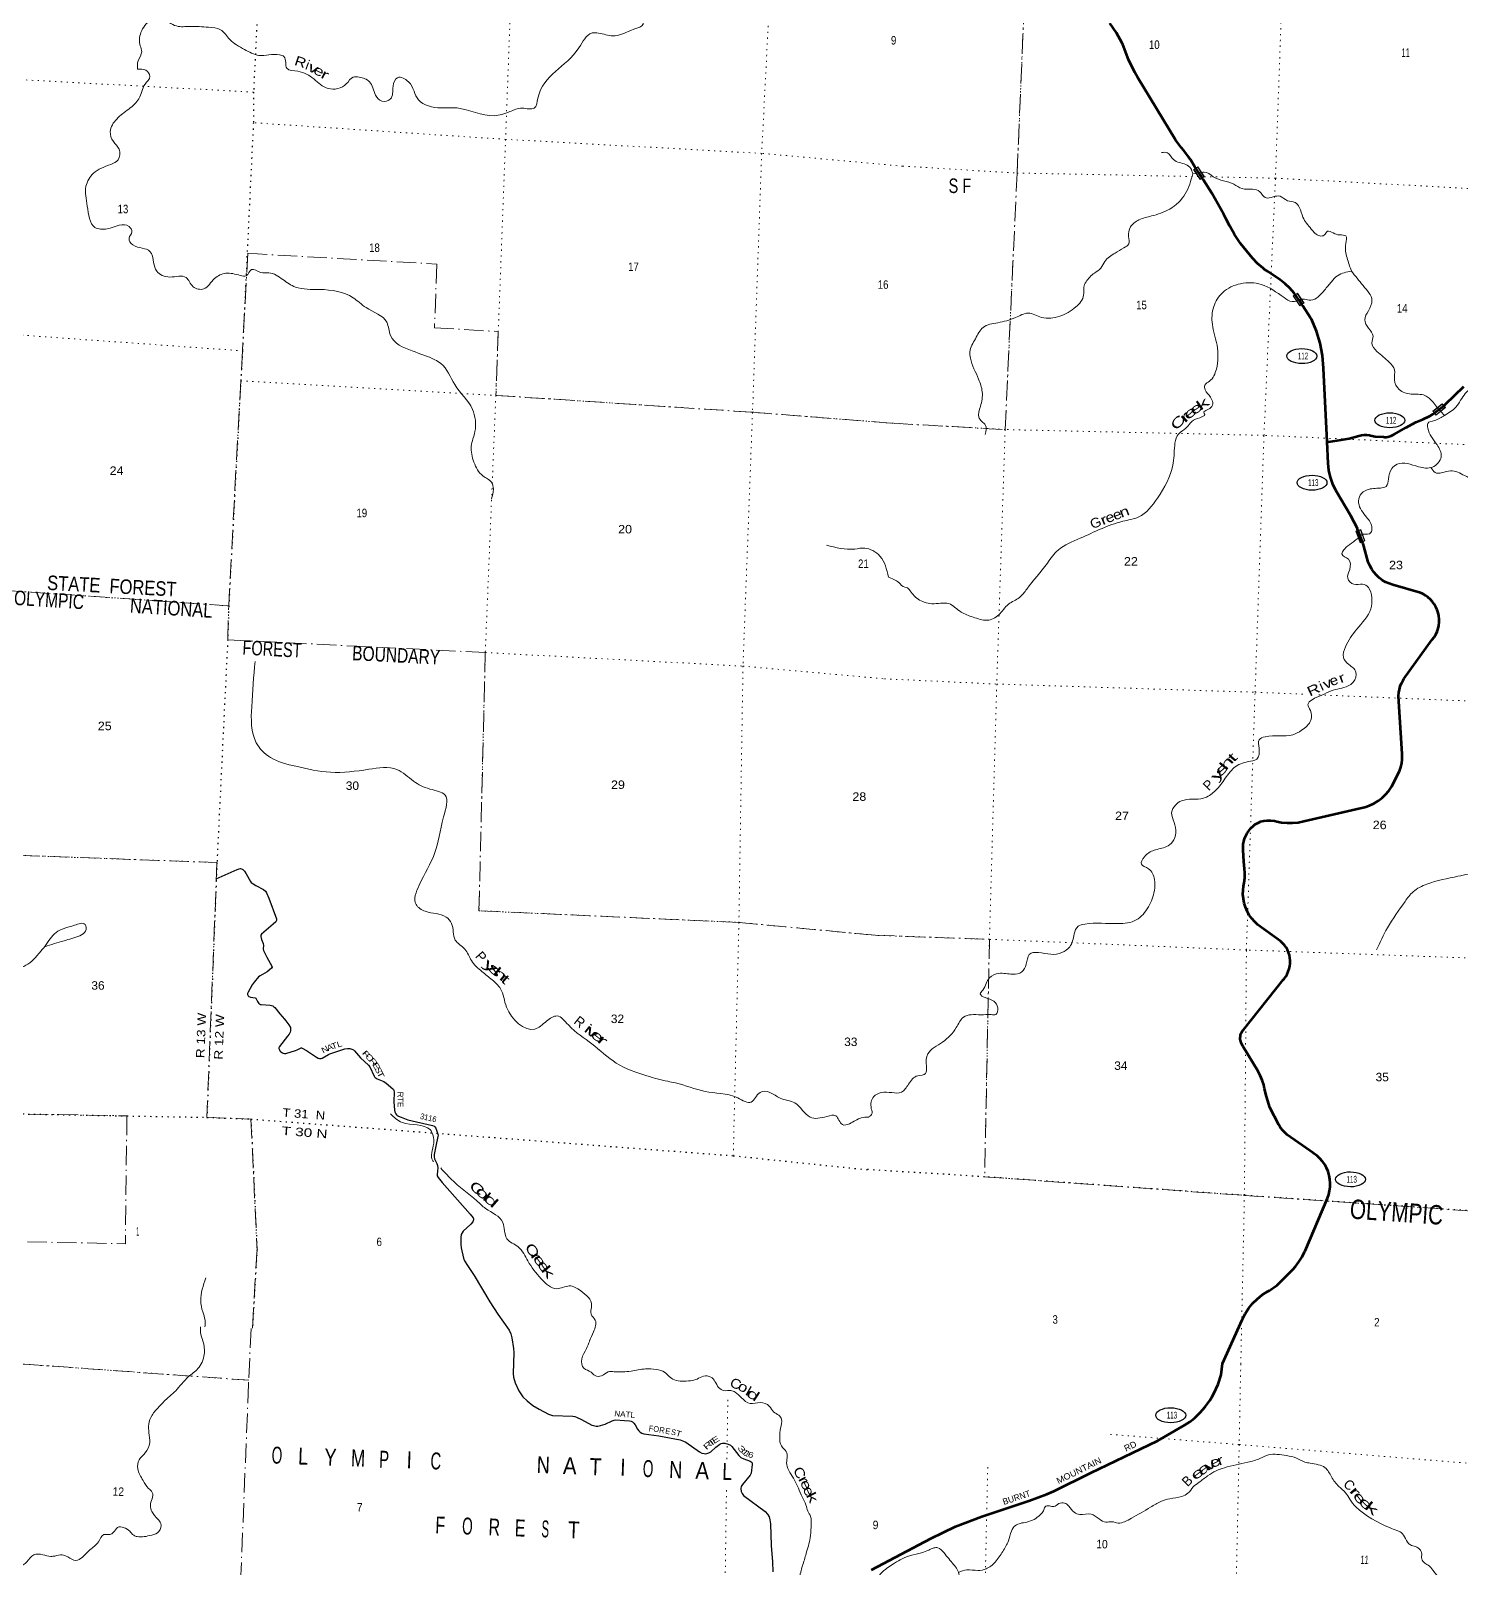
# Model space of a CAD drawing. Header units: feet. Extents: x -955330 to -733631, y 195788 to 387588.
# Drawn here: x -816808 to -787286, y 239339 to 271077 of the extents above; entities that cross this region are included whole.
import ezdxf
from ezdxf.enums import TextEntityAlignment as Align

# ---------------------------------------------------------------- set-up
doc = ezdxf.new("R2010")
doc.units = ezdxf.units.FT
doc.header["$LTSCALE"] = 80
doc.linetypes.add('DOT_DASHED', pattern=[7.7, 5, -1.2, 0.3, -1.2])
doc.linetypes.add('DOTTED', pattern=[1.5, 0.3, -1.2])
for name, color, linetype, lineweight in [('17', 7, 'Continuous', 25), ('23', 7, 'Continuous', 70), ('29', 7, 'Continuous', 25), ('30', 7, 'Continuous', 35), ('39', 7, 'Continuous', 13), ('41', 7, 'Continuous', 13), ('44', 7, 'DOT_DASHED', 13), ('59', 7, 'Continuous', 13), ('6', 7, 'DOTTED', 25), ('7', 7, 'DOTTED', 13)]:
    doc.layers.add(name, color=color, linetype=linetype, lineweight=lineweight)

msp = doc.modelspace()

# ---------------------------------------------------------------- linework, layer by layer
at = {"layer": '17'}
for centre in [(-790559.21, 264355.79), (-788739.6, 263029.75), (-790347.2, 261741.46), (-789553.36, 247352.07), (-793265.42, 242479.24)]:
    msp.add_ellipse(centre, major_axis=(-309.24, 1), ratio=0.500121, dxfattribs=at)
at = {"layer": '23'}
for points in [[(-792684.24, 268138.39), (-792765.93, 268266.3), (-792860.05, 268413.68), (-792876.06, 268438.75), (-792894.47, 268463.68), (-793001.13, 268608.05), (-793007.82, 268616), (-793031.02, 268643.58), (-793049.81, 268666), (-793093.01, 268717.54), (-793165.83, 268822.97), (-793953.5, 270118.16), (-794006.73, 270212.13), (-794135.69, 270483.08), (-794253.15, 270788.92), (-794269.02, 270822.15), (-794386.15, 271033.61), (-794524.75, 271231.68)], [(-790620.69, 265516.64), (-790714.53, 265654.94), (-790715.15, 265655.76), (-790802.35, 265757.33), (-790899.7, 265849.22), (-791006.11, 265930.44), (-791261.53, 266102.12), (-791328.46, 266146.52), (-791358.99, 266169.08), (-791474.65, 266266.88), (-791579.46, 266376.22), (-791822.16, 266683.07), (-791950.68, 266867.05), (-792046.57, 267037.78), (-792120.47, 267181.98), (-792169.42, 267284.21), (-792417.3, 267720.36), (-792597.63, 268002.75), (-792614.74, 268029.55), (-792684.24, 268138.39)], [(-790037.46, 262582.12), (-790037.49, 262582.79), (-790108.82, 264103.5), (-790131.27, 264365.19), (-790180.95, 264623.09), (-790257.32, 264874.39), (-790359.54, 265116.33), (-790375.71, 265149.02), (-790536.89, 265392.46), (-790555.46, 265420.51), (-790620.69, 265516.64)], [(-787724.91, 263254.49), (-787623.8, 263330.93), (-787595.66, 263358.16), (-787212.76, 263728.73)], [(-790037.46, 262582.12), (-790008.46, 262585.88), (-789825.34, 262609.62), (-789577.16, 262655.17), (-789382.29, 262710.34), (-789328.25, 262722.02), (-789273.28, 262727.99), (-789217.98, 262728.18), (-789162.98, 262722.58), (-789139.91, 262718.48), (-789045.4, 262697.98), (-788871.36, 262685.32), (-788846.47, 262683.51), (-788821.36, 262684.04), (-788814.51, 262684.18), (-788782.9, 262688.17), (-788751.88, 262695.45), (-788721.79, 262705.93), (-788710.33, 262711.33), (-788685.2, 262723.81), (-788660.33, 262738.03), (-788404.91, 262884.18), (-788203.38, 262988.28), (-788065.91, 263044.8), (-787908.04, 263124.42), (-787850.48, 263159.55), (-787724.91, 263254.49)], [(-791689.16, 254501.33), (-791655.36, 254552.07), (-791616.44, 254599), (-791572.84, 254641.6), (-791525.02, 254679.41), (-791473.5, 254712.02), (-791418.87, 254739.06), (-791415.3, 254740.58), (-791343.39, 254756.06), (-791270.26, 254763.93), (-791196.71, 254764.11), (-791123.54, 254756.6), (-791071.31, 254746.42), (-790978.46, 254725.75), (-790863.26, 254713.35), (-790747.39, 254713.06), (-790632.12, 254724.88), (-790519.37, 254748.51), (-789353.65, 255016.99), (-789255.05, 255040.23), (-789159.41, 255073.65), (-789067.79, 255116.88), (-788981.2, 255169.46), (-788900.57, 255230.79), (-788826.79, 255300.22), (-788760.68, 255376.98), (-788702.95, 255460.23), (-788696.98, 255470.01), (-788539.45, 255786.06), (-788512.61, 255864.36), (-788494.09, 255945.03), (-788484.11, 256027.19), (-788482.78, 256109.95), (-788484.33, 256138.52), (-788558.37, 257331), (-788558.35, 257336.57), (-788553.84, 257405.17), (-788542.19, 257472.92), (-788523.52, 257539.08), (-788498.04, 257602.92), (-788466.02, 257663.76), (-788449.75, 257689.7), (-787863.39, 258499.9), (-787824.93, 258552.42), (-787792.16, 258608.68), (-787765.46, 258668.05), (-787745.1, 258729.89), (-787731.33, 258793.51), (-787724.27, 258858.23), (-787724.03, 258923.33), (-787730.58, 258988.1), (-787743.88, 259051.82), (-787763.76, 259113.81), (-787790.01, 259173.39), (-787822.34, 259229.89), (-787860.41, 259282.7), (-787903.78, 259331.25), (-787952, 259374.99), (-788004.52, 259413.45), (-788060.77, 259446.22), (-788106, 259467.23), (-788676.45, 259629.19), (-788679.75, 259630.13), (-788754.98, 259656.04), (-788827.09, 259689.68), (-788895.3, 259730.67), (-788958.84, 259778.56), (-789017.03, 259832.83), (-789069.23, 259892.89), (-789114.86, 259958.08), (-789153.44, 260027.67), (-789184.52, 260100.92), (-789277.13, 260431.39), (-789284.52, 260457.73), (-789291.91, 260481.39), (-789294.77, 260490.55), (-789304.14, 260520.53), (-789404.73, 260782.62), (-789410.34, 260795.4), (-789544.1, 261056.61), (-789854.05, 261581.31), (-789916.22, 261713.61), (-789964.67, 261852.78), (-789998.31, 261996.26), (-790016.77, 262142.47), (-790037.46, 262582.12)], [(-792195.7, 243550.17), (-791787.42, 244452.79), (-791727.94, 244570.95), (-791656.43, 244682.24), (-791573.68, 244785.44), (-791480.6, 244879.43), (-791378.2, 244963.18), (-791267.61, 245035.76), (-791227.47, 245057.64), (-791202.58, 245071.2), (-791177.47, 245087.17), (-791133.15, 245115.35), (-791068.82, 245166.45), (-791025.65, 245207.6), (-790746.78, 245492.66), (-790690.55, 245554.64), (-790616.41, 245648.81), (-790552.51, 245750.21), (-790499.57, 245857.74), (-790492.19, 245875.34), (-790028.62, 246959.75), (-790001.91, 247035.84), (-789983.3, 247114.31), (-789973, 247194.29), (-789971.11, 247274.91), (-789977.66, 247355.29), (-789992.58, 247434.54), (-790015.69, 247511.79), (-790046.76, 247586.21), (-790085.44, 247656.97), (-790131.3, 247723.31), (-790183.84, 247784.48), (-790242.49, 247839.83), (-790306.6, 247888.74), (-790313.35, 247893.3), (-790859.32, 248270.4), (-790904.19, 248309.8), (-790953.33, 248362.09), (-790996.74, 248419.24), (-791033.93, 248480.6), (-791215.34, 248839.09), (-791290.42, 249065.36), (-791327.4, 249221.26), (-791344.32, 249301.38), (-791375.58, 249402.07), (-791417.2, 249498.94), (-791468.72, 249590.93), (-791774.87, 250101.72), (-791800.02, 250146.25), (-791811.33, 250170.67), (-791820.03, 250196.14), (-791826.01, 250222.38), (-791829.22, 250249.1), (-791829.62, 250276.01), (-791827.2, 250302.81), (-791822, 250329.22), (-791814.06, 250354.93), (-791803.48, 250379.68), (-791796.62, 250391.97), (-791781.09, 250416.93), (-791761.25, 250441.97), (-790942.57, 251475.15), (-790924.27, 251496.17), (-790889.99, 251542.35), (-790860.72, 251591.86), (-790836.79, 251644.16), (-790818.45, 251698.67), (-790805.92, 251754.8), (-790799.31, 251811.93), (-790798.72, 251869.44), (-790804.14, 251926.7), (-790815.52, 251983.08), (-790832.73, 252037.96), (-790855.58, 252090.74), (-790883.82, 252140.84), (-790917.15, 252187.72), (-790955.19, 252230.85), (-790997.53, 252269.77), (-791465.9, 252610.08), (-791531.51, 252670.69), (-791590.42, 252737.83), (-791642, 252810.75), (-791685.67, 252888.67), (-791720.95, 252970.72), (-791747.47, 253056.01), (-791764.92, 253143.61), (-791773.12, 253232.55), (-791771.98, 253321.86), (-791761.51, 253410.57), (-791746.96, 253478.63), (-791734.35, 253579.27), (-791732.33, 253680.67), (-791738.97, 253766.79), (-791752.48, 253914.8), (-791768.09, 254150.13), (-791770.57, 254211.05), (-791766.67, 254271.89), (-791756.44, 254331.98), (-791739.97, 254390.68), (-791717.46, 254447.34), (-791689.16, 254501.33)], [(-799441.92, 239289.02), (-798221.97, 239933.22), (-797713.37, 240183.73), (-797165.28, 240386.6), (-797144.17, 240394.39), (-796195.4, 240708.06), (-795821.26, 240852.55), (-795680.34, 240914.32), (-794915.04, 241291.44), (-793537.12, 241950.43), (-792979.68, 242273.85), (-792873.5, 242340.48), (-792774.87, 242417.84), (-792684.86, 242505.08), (-792658.4, 242534.52), (-792551.15, 242653.83), (-792456.96, 242783.71), (-792414.08, 242853.92), (-792373.14, 242928.87), (-792287.28, 243117.97), (-792221.67, 243315), (-792195.7, 243550.17)]]:
    msp.add_lwpolyline(points, dxfattribs=at)
at = {"layer": '29'}
for points in [[(-812979.29, 253557.31), (-812542.58, 253752.25), (-812501.61, 253767.61), (-812476.92, 253770.21), (-812452.25, 253765.01), (-812430.16, 253749.41), (-812395.09, 253718.21), (-812358.72, 253663.62), (-812270.83, 253502.51), (-812254.8, 253481.64), (-812234.02, 253466.05), (-812157.29, 253424.64), (-812000.01, 253335.44), (-811961.23, 253304.86), (-811937.85, 253268.47), (-811892.09, 253160.98), (-811735.49, 252731.11), (-811733.91, 252699.14), (-811746.9, 252673.14), (-811801.87, 252620.13), (-812042.49, 252413.39), (-812053.46, 252394.98), (-812056.06, 252368.98), (-812042.47, 252306.55), (-812008, 252226), (-811998.92, 252182.33), (-812007.57, 252112.02), (-812002.81, 252075.21), (-811931.67, 251940.5), (-811826.2, 251754.01), (-811823.55, 251732.06), (-811833.94, 251713.86), (-811928.99, 251636.02), (-812072.95, 251555.28), (-812101.52, 251532.14), (-812195.06, 251425.29), (-812234.11, 251368.65), (-812321.07, 251214.72), (-812329.05, 251191.98), (-812331.46, 251170.52), (-812326.91, 251153.63), (-812320.42, 251144.53), (-812302.23, 251128.93), (-812267.66, 251115.62), (-812174.93, 251099.04), (-812162.12, 251092.42), (-812152.85, 251083.44), (-812122.56, 251022.73), (-812099.59, 250984.65), (-812089.2, 250974.25), (-812078.8, 250967.75), (-812071.01, 250965.15), (-812046.6, 250960.07), (-811864.25, 250950.77), (-811835.89, 250944.36), (-811811.21, 250933.96), (-811786.53, 250918.36), (-811765.78, 250899.55), (-811664.3, 250767.61), (-811567.11, 250661.72)], [(-811567.11, 250661.72), (-811536.97, 250628.87), (-811475.43, 250540.11), (-811446.85, 250489.42), (-811442.31, 250472.53), (-811441.01, 250456.77), (-811443.61, 250421.83), (-811454, 250391.94), (-811473.49, 250351.64), (-811504.81, 250307.42), (-811673.23, 250098.59), (-811683.28, 250069.58), (-811681.98, 250051.38), (-811674.19, 250027.99), (-811662.5, 250009.59), (-811640.41, 249987.69), (-811611.83, 249968.19), (-811593.65, 249957.8), (-811566.37, 249951.3), (-811540.12, 249953.64), (-811343.25, 250010.45), (-811302.67, 250026.69), (-811226.75, 250065.55), (-811216.94, 250066.98), (-811201.35, 250061.78), (-811116.32, 250011.97), (-810904.61, 249874.83), (-810872.06, 249857.71), (-810842.18, 249849.91), (-810807.11, 249848.61), (-810786.96, 249853.29), (-810659.02, 249933.1), (-810628.92, 249945.5), (-810320.02, 250045.44), (-810269.98, 250053.99), (-810245.3, 250056.59), (-810220.62, 250052.69), (-810180.35, 250040.99), (-810146.06, 250026.31), (-810120.6, 250005.9), (-810001.51, 249864.9), (-809830.74, 249706.77), (-809806.9, 249675.75), (-809719.22, 249484.67), (-809707.53, 249467.78), (-809693.67, 249452.84), (-809677.65, 249441.78), (-809651.67, 249427.48), (-809518.03, 249371.17), (-809464.62, 249335.19), (-809331.48, 249222.11), (-809319.79, 249209.11), (-809309.99, 249189.79), (-809302.9, 249162.31), (-809308.84, 248951.88), (-809295.76, 248777.57), (-809288.43, 248745.68), (-809271.08, 248704.78), (-809255.49, 248685.28), (-809241.2, 248672.28), (-809215.22, 248656.68), (-809160.13, 248633.12), (-809019.47, 248582.69), (-808511.82, 248467.25), (-808478.7, 248447.42), (-808465.71, 248434.42), (-808444.93, 248408.43), (-808426.74, 248364.23), (-808398.17, 248286.24), (-808395.57, 248265.45), (-808397.9, 248238.19), (-808443.68, 248033.89), (-808477.4, 247865.09), (-808473.95, 247815.03), (-808467.01, 247776.7), (-808420.24, 247677.92), (-808408.22, 247639.77), (-808402.06, 247589.53), (-808415.37, 247448.47), (-808415.05, 247425.75), (-808396.86, 247389.35), (-808313.01, 247286.26), (-807733.19, 246630.5), (-807672.02, 246557.45), (-807661.63, 246534.06), (-807661.27, 246513.52), (-807677.22, 246476.86), (-807718.65, 246428.49), (-807879.86, 246279.29), (-807900.13, 246246.25), (-807916.24, 246214.3), (-807927.81, 246150.29), (-807929.23, 246008.92), (-807921.75, 245936.43), (-807873.37, 245720.35), (-807849.45, 245668.25), (-807789.16, 245575.41)], [(-807789.16, 245575.41), (-807652.01, 245364.2), (-807327.07, 244818.61), (-807161.92, 244563.87), (-806925.12, 244238.53), (-806890.03, 244157.95), (-806875.48, 244075.33)], [(-806875.48, 244075.33), (-806835.57, 243859.36), (-806832.77, 243774.38), (-806843.06, 243338.44), (-806836.75, 243265.97), (-806801.86, 243151.06), (-806730.7, 242986.16), (-806647.59, 242861.81), (-806558.43, 242776.29), (-806438.58, 242682.6), (-806310.03, 242607.86), (-806112.75, 242498.97), (-806034.57, 242477.15), (-805616.09, 242458.5), (-805571.58, 242452.13), (-805537.87, 242440.88), (-805433.01, 242393.58), (-805222.34, 242275.06), (-805189.57, 242264.74), (-805133.69, 242253.97), (-805096.88, 242254.44), (-805043.51, 242264.74), (-804942.71, 242297.75), (-804799.32, 242363.38), (-804759.81, 242378.12), (-804734.53, 242382.8), (-804547.24, 242368.7), (-804442.41, 242364.06), (-804409.64, 242355.63), (-804378.96, 242340.62), (-804353.46, 242318.15), (-804322.57, 242277.86), (-804275.37, 242193.72), (-804246.72, 242155.13), (-804221.45, 242131.71), (-804188.67, 242112.03), (-804145.91, 242094.35), (-803834.96, 242055.24), (-803397.51, 241968.69), (-803324.96, 241946.61), (-803279.54, 241921.84), (-802998.47, 241721.3), (-802950.9, 241697.93), (-802904.09, 241686.69), (-802876, 241682.94), (-802842.29, 241686.69), (-802803.9, 241700.74), (-802765.51, 241726.04), (-802658.34, 241822.43), (-802574.51, 241881.56), (-802551.1, 241893.75), (-802523.95, 241902.17), (-802476.14, 241902.84), (-802402.23, 241883.44), (-802359.16, 241860.95), (-802327.41, 241835.09), (-802187.01, 241646.54), (-802142.88, 241608.93), (-802082.71, 241576.3), (-801948.13, 241530.23), (-801927.66, 241516.4), (-801912.55, 241496.5), (-801906.94, 241459.02), (-801930.34, 241285.7), (-801949.63, 241238.68), (-802111.98, 241049.59), (-802137.21, 241007.1), (-802143.81, 240963.4), (-802134.45, 240905.31), (-802117.6, 240860.34), (-802085.37, 240821.64), (-801637.75, 240489.18), (-801593.27, 240435), (-801561.44, 240378.79), (-801542.71, 240320.7), (-801531.77, 240239.27), (-801515.49, 239790.7), (-801491.3, 239450.82), (-801480.92, 239247)]]:
    msp.add_lwpolyline(points, dxfattribs=at)
at = {"layer": '39'}
for p, q in [((-792809.62, 268121.78), (-792624.18, 268146.34)), ((-787760.78, 263292.81), (-787608.56, 263130.21))]:
    msp.add_line(p, q, dxfattribs=at)
for points in [[(-798613.02, 273462.03), (-798758.56, 273545.8), (-798997.65, 273818.76), (-799222.17, 273891.77), (-799410.47, 273752.12), (-799625.43, 273492.33), (-799569.5, 273269.02), (-799344.53, 273101.27), (-799139.74, 272932.09), (-799221.63, 272787.34), (-799377.56, 272652.8), (-799468, 272707.82), (-799658.95, 272977.37), (-799807.31, 273096.54), (-799973.46, 273010.67), (-799986.97, 272865.96), (-799931.3, 272689.01), (-799989.12, 272595.96), (-800258.69, 272541.3), (-800573.28, 272572.59), (-800647.48, 272737.98), (-800529.69, 272928.04), (-800424.55, 273102.34), (-800485.99, 273233.11), (-800802.72, 273474.06), (-800922.21, 273398.92), (-801145.32, 273082.93), (-801215.94, 272704.08), (-801256.48, 272535.96), (-801408.84, 272496.04), (-801571.07, 272567.25), (-801828.25, 272840.73), (-801923.77, 272867.68), (-802035.85, 272669.4), (-802151.07, 272440.97), (-802269.68, 272442.39), (-802454.84, 272598.91), (-802542.56, 272619.59), (-802643.94, 272491.53), (-802828.17, 272406.18), (-803389.72, 272182.63), (-803669.01, 271870.29), (-803785.64, 271658.02), (-803960.81, 271653.02), (-804151.51, 271769.4), (-804258.35, 271603.2), (-804220.35, 271384.44), (-804162.59, 271209.45), (-804351.53, 271106.1), (-804789.11, 270969.64), (-805080.54, 271028.48), (-805215.22, 271030.36), (-805488.34, 270721.87), (-806333.96, 269686.31), (-806408.17, 269478.86), (-806659.68, 269476.07), (-806915.79, 269404.9), (-807240.74, 269321.61), (-808005.05, 269480.81), (-808330.83, 269482.19), (-808803.21, 269649.05), (-809006.36, 270021.73), (-809232.43, 270106.89), (-809325.66, 269928.21), (-809379.74, 269667.78), (-809554.42, 269622.46), (-809686.56, 269745.19), (-809810.83, 270022.88), (-810026.4, 270119.82), (-810147.09, 270119.29), (-810291.27, 269976.35), (-810666.83, 269884.45), (-810965.14, 270080.53), (-811289, 270239.05), (-811517.99, 270300.11), (-811579.27, 270541.71), (-811670.32, 270580.62), (-812095.22, 270566.74), (-812394.26, 270690.28), (-812698.22, 270896.6), (-812889.74, 271097.64), (-813139.28, 271147.2), (-813514.68, 271166.14), (-813797.96, 271174.35), (-814106.58, 271310.27), (-814322.62, 271288.31), (-814533.11, 271040.48), (-814547.46, 270766.81), (-814515.94, 270642.96), (-814589.31, 270457.65), (-814604.03, 270280.73)], [(-814604.03, 270280.73), (-814431.86, 270259.62), (-814348.1, 270134.25), (-814446.75, 269971.85), (-814574.68, 269673.26), (-814783.87, 269459.65), (-815033.02, 269253.24), (-815165.38, 268997.1), (-815100.96, 268785.63), (-814984.18, 268629.08), (-815004.52, 268410), (-815156.92, 268315.66), (-815513.8, 268132.53), (-815668.79, 267862.94), (-815639.94, 267455), (-815481.65, 267013.08), (-815229.26, 266985.61), (-814777.02, 267030.94), (-814718.7, 266924.46), (-814778.11, 266789.13), (-814698.75, 266653.82), (-814345.84, 266518.64), (-814270.05, 266288.71), (-814206.35, 266111.52), (-813935.43, 265988.79), (-813599.92, 265979.07), (-813454.22, 265789.43), (-813236.68, 265744.84), (-813013.42, 265958.04), (-812782.06, 266066.21), (-812480.06, 266021.18), (-812357.58, 266015.61), (-812248.24, 266141.42), (-812055.41, 266081.42), (-811888.66, 266076.59), (-811602.28, 265937.29), (-811342.63, 265782.64), (-810843.74, 265731.9), (-810150.2, 265562.66), (-809884.42, 265357.45), (-809455.37, 265054.81), (-809377.24, 264780.47), (-808932.65, 264463.26), (-808460.88, 264280.3), (-808339.05, 264204.21), (-808051.8, 263768.63), (-807686.99, 263256.23), (-807633.85, 262799.22), (-807709.77, 262493.07), (-807655.79, 262165.02), (-807469.39, 261881.5), (-807293.36, 261749.43), (-807252.47, 261607.17), (-807294.3, 261404.83)], [(-793456.78, 268560.11), (-793333.95, 268555.61), (-793207.93, 268413.63), (-792953.39, 268313.41), (-792853.41, 268232.99), (-792809.02, 268120.26)], [(-797095.1, 262740.12), (-797090.52, 262925.8), (-797166.27, 263007.36), (-797229.71, 263094.52), (-797195.66, 263315.48), (-797158.67, 263619.16), (-797232.07, 263880.42), (-797402.23, 264312.88), (-797411.67, 264444.53), (-797299.23, 264715.15), (-797139.76, 264947.68), (-796837.86, 265045.71), (-796471.17, 265151.47), (-796207.82, 265242.84), (-795932.65, 265156), (-795558.75, 265180.7), (-795225.37, 265370.5), (-795063.53, 265613.05), (-795059.67, 265778.55), (-794935.29, 265988.13), (-794839.58, 266071.49), (-794708.92, 266173.77), (-794627.39, 266312.19), (-794413.6, 266484.15), (-794232.31, 266592.66), (-794132.65, 266673.85), (-794135.41, 266823.44), (-794098.04, 267024.08), (-793921.51, 267169.12), (-793660.53, 267250.48), (-793286.51, 267392.33), (-792964.8, 267707.81), (-792809.02, 268120.26)], [(-792624.18, 268146.34), (-792577.88, 268156.24), (-792385.7, 268060.32), (-791961.65, 267907.44), (-791791.48, 267816.37), (-791576.16, 267804.44), (-791424.83, 267750.42), (-791312.19, 267629.14), (-791146.21, 267647.3), (-791006.69, 267658.35), (-790852.7, 267565.86), (-790696.77, 267527.83), (-790609.45, 267431.71), (-790534.12, 267224.92), (-790363.34, 266980.3), (-790188.85, 266840.59), (-790095.65, 266853.34), (-790030.29, 266933.77), (-789912.55, 266899.16), (-789776.84, 266859.85), (-789650.62, 266837.05), (-789652.03, 266683.58), (-789622.35, 266383.52), (-789532.31, 266116.79), (-789529.25, 266109.42)], [(-787609.57, 263131.26), (-787376.65, 263301.51), (-787181.08, 263585.24), (-787077.32, 263668.3), (-786975.63, 263692.86), (-786848.67, 263577.11), (-786682.29, 263322.55), (-786578.48, 263122.81), (-786163.51, 262657.14), (-786059.85, 262509.92), (-785937.17, 262160), (-785838.63, 262039.23), (-785613.31, 262024.92), (-785392.45, 262055.21), (-785307.39, 262179.37), (-785137.03, 262264.03), (-784878.29, 262339.41), (-784809.61, 262399.51), (-784794.77, 262647.44), (-784773.87, 262838.58), (-784637.77, 263094.19), (-784544.5, 263108.96), (-784454.17, 263097.57), (-784367.82, 263258.04), (-784161.63, 263727.23), (-783891.47, 264045.17), (-783856.66, 264061.08), (-783707.32, 264086.33), (-783679.31, 263909.56), (-783608.89, 263791.84), (-783363.21, 263782.84), (-783197.44, 263794.96), (-783033.7, 263863.71), (-782914.63, 264037.12), (-782662.6, 264320.8), (-782439.52, 264357.08), (-782179.27, 264474.82), (-781993.14, 264890.2), (-781745.59, 265275.05), (-781299.74, 265963.74), (-781137.37, 266050.72), (-780759.86, 266006.6), (-780198.09, 265870.89), (-779877.55, 265869.26), (-779519.5, 266015.74), (-779343.96, 266132.54), (-779217.32, 266121.84), (-779137.75, 265977.53), (-779190.02, 265868.34), (-779279.18, 265798.88), (-779223.93, 265651.41), (-779133.59, 265583.46), (-778876.85, 265658.9), (-778503.06, 265851.27), (-778260.51, 266038.34), (-778132.2, 266415.44), (-778036.06, 266965.42), (-777817.34, 267276.58), (-777611.98, 267428.42), (-777556.28, 267440.36), (-777346.35, 267309.85), (-777416.66, 267146.77), (-777573.39, 266821.22), (-777667.05, 266511.54), (-777477.52, 266340.97), (-777282.11, 266335.84), (-777059.76, 266408.5), (-776636.1, 266471.78), (-776365.11, 266437.62), (-776107.27, 266373.64), (-775958.71, 266469.2), (-775813.68, 266692.17), (-775773.33, 266841.93)], [(-789529.32, 266107.4), (-789820.86, 266017.07), (-789946.26, 265892.38), (-790089.56, 265717.83), (-790371.09, 265511.99), (-790505.58, 265529.03), (-790563.89, 265530.93)], [(-789529.25, 266109.42), (-789291.8, 265811.86), (-789109, 265508.22), (-789183.26, 265290.75), (-789256.3, 265107.57), (-789179.89, 264931.05), (-789086.95, 264766.04), (-789112.03, 264627.57), (-789005.34, 264451.96), (-788751.15, 264228.53), (-788643.82, 264071.08), (-788645.16, 263863.06), (-788547.24, 263667.57), (-788298.61, 263571.6), (-788015.32, 263543.05), (-787846.87, 263403.56), (-787760.78, 263292.81)], [(-790563.89, 265530.93), (-790759.3, 265481.76), (-790925.73, 265564.61), (-791395.9, 265838.37), (-791822.88, 265851.98), (-792192.36, 265667.54), (-792378.08, 265377.39), (-792405.2, 265010.73), (-792309.55, 264580.99), (-792323.07, 264086.56), (-792464.92, 263839.25), (-792558.54, 263757.83), (-792556.01, 263658.75), (-792442.43, 263507.13), (-792435.85, 263294.78), (-792575.21, 263174.64), (-792573.26, 263172.55), (-792791.94, 263033.09), (-792905.05, 262914), (-793132.21, 262706.17), (-793183.67, 262506.05), (-793220.06, 262105.38), (-793540.63, 261424.23), (-793925.48, 261034.3), (-794255.35, 260943.35), (-795136.79, 260593.82), (-795591.05, 260349.86), (-795812.3, 260081.21), (-796238.76, 259541.3), (-796385.94, 259370.94), (-796614.69, 259231.85), (-796816.1, 259010.95), (-797055.93, 258900.54), (-797345.98, 258965.7), (-797596.34, 259069.81), (-797848.3, 259242.66), (-798197.17, 259241.29), (-798355.25, 259275.36), (-798587.72, 259429.31), (-798755.67, 259582.92), (-798757.68, 259583), (-798881.18, 259682.46), (-798983.89, 259742.78), (-799102.98, 259794.83)], [(-787610.68, 263132.42), (-787819.98, 263024.82), (-787955.1, 262967.15), (-787958.68, 262866.27), (-787765.1, 262525.88), (-787679.11, 262278.3), (-787862.18, 262062.79), (-788146.19, 262071.17), (-788592.01, 262121.83), (-788702.03, 262032.93), (-788768.16, 261817.18), (-788817.91, 261665.48), (-788936.06, 261631.42), (-789209.63, 261592.95), (-789350.57, 261484.99), (-789384.56, 261322.61), (-789219.53, 261029.72), (-789110.61, 260803.52), (-789130.02, 260711.31), (-789306.56, 260680.55)], [(-787894.62, 262057.92), (-787805.57, 261953.66), (-787489.92, 261984.52), (-787194.9, 261888.88), (-786848.73, 261700.46), (-786617.47, 261399.09), (-786565.98, 260975.01), (-786490.66, 260881.35), (-786322.15, 260800.44), (-786300.33, 260619.85), (-786340.93, 260441.55), (-786399.45, 260326.53), (-786344.21, 260235.62), (-786218.55, 260140.12), (-785952.01, 259639.49), (-785795.96, 259264.1), (-785624.55, 259037.64), (-785480.53, 258834.4), (-785465.61, 258629.83), (-785610.21, 258475.53), (-785889.3, 258281.72), (-786073.67, 258143.02), (-786459.76, 257888.49), (-786621.17, 257658.05), (-786671.41, 257435.66), (-786692.86, 257115.25), (-786678.64, 256777.38), (-786570.51, 256585.55), (-786171.06, 256023.49), (-786011.5, 255690.4), (-786012.76, 255484.4), (-786119.32, 255379.21), (-786291.03, 255199.65), (-786383.76, 254916.19), (-786514.14, 254424.03), (-786513.46, 254215.94), (-786566.34, 253918.9), (-786664.56, 253764.93), (-786892.74, 253698.54), (-787335.38, 253611.72), (-787974.27, 253449.26), (-788258.11, 253291.98), (-788426.58, 253090.08), (-788788.6, 252547.81), (-789014.56, 252089.44)], [(-789306.56, 260680.55), (-789491.66, 260520.52), (-789638.72, 260410.76), (-789691.21, 260352.07), (-789728.37, 260270.61), (-789597.25, 260158.75), (-789568.31, 259951.64), (-789609.12, 259767.29), (-789484.47, 259643.54), (-789302.95, 259644.98), (-789182.33, 259577.94), (-789111.32, 259363.23), (-789133.43, 259137.79), (-789422.69, 258714.07), (-789657.44, 258348.94), (-789697.46, 258130.22), (-789589.56, 257988.91), (-789440.02, 257827.89), (-789495.72, 257621.86), (-789603.37, 257542.98), (-789951.8, 257440.58), (-790144.45, 257352.69), (-790347.39, 257259.12), (-790431.59, 257159.18), (-790379.5, 257036.06), (-790370.4, 256837.76), (-790563.4, 256626.66), (-790744.11, 256534.29), (-791316.21, 256492.61), (-791441.41, 256430.53), (-791441.38, 256260.84), (-791489.89, 256030.31), (-791663.06, 255980.09), (-791953.8, 255855.38), (-792162.47, 255600.41), (-792360.49, 255361.21), (-792585.07, 255226.01), (-793042.74, 255170.04), (-793166.79, 255083.67), (-793247.02, 254925), (-793193.62, 254725.08), (-793228.15, 254320.31), (-793350.54, 254223.79), (-793609.22, 254150.43), (-793809.7, 254012.32), (-793871.53, 253861.06), (-793725.66, 253766.84), (-793602.43, 253546.18), (-793602.54, 253315.9), (-793727.4, 252979.07), (-793976.91, 252709.44), (-794352.6, 252634.3), (-795040.49, 252625.14), (-795179.21, 252579.72), (-795257.44, 252420.98), (-795351.6, 252153.73), (-795513.04, 252036.42), (-795742.16, 252000.36), (-796185.97, 251994.39), (-796253.4, 251798.89), (-796339.81, 251636.4), (-796533.05, 251588.93), (-796812.74, 251605.23), (-797009.49, 251515.47), (-797147.53, 251261.95), (-797198.73, 251183.02), (-797100.69, 251104.69), (-796917.79, 251031.34), (-796838.08, 250891.05), (-796877.04, 250759.15), (-796973.99, 250754.62), (-797185.93, 250748.24)], [(-800373.32, 260450.47), (-799791.03, 260371.12), (-799585.11, 260391.35), (-799416.17, 260338.08), (-799269.67, 260222.99), (-799093.88, 259790.85)], [(-812175.66, 258049.68), (-812245.24, 257112.54), (-812150.58, 256370.16), (-811856.45, 256063.36), (-811336.31, 255883.03), (-810616.84, 255761.4), (-809824.15, 255821.06), (-809247.01, 255818.44), (-808902.16, 255576.67), (-808566.39, 255413.77), (-808251.28, 255289.76), (-808282.44, 254837.21), (-808469.97, 254078.83), (-808786.15, 253428.97), (-808851.58, 253027.8), (-808659.7, 252889.22), (-808231.78, 252770), (-808118.03, 252639.74), (-808042.56, 252294.94), (-807840.61, 252103.67), (-807708.56, 251872.11), (-807489.89, 251644.08), (-807277.21, 251470.64), (-807105.1, 251288.3), (-806980.76, 250905.81), (-806400.48, 250453.68), (-806154.86, 250619.88), (-805939.65, 250726.5), (-805705.33, 250540.34), (-805217.27, 250149.32), (-804715.31, 249753.87), (-804085.69, 249489.74), (-803649.5, 249376.33), (-803495.79, 249345.68), (-802883.08, 249166.69), (-802208.34, 249032.25), (-801927.95, 248947.54), (-801747.41, 249147.88), (-801542.26, 249147.98), (-801331.62, 249026.99), (-801027.57, 248929.51), (-800710.81, 248636.16), (-800366.27, 248652.37), (-800182.76, 248665.19), (-800046.88, 248481.88), (-799899.3, 248501.79), (-799656.21, 248621.27), (-799499.61, 248639.07)], [(-816520.65, 252155.3), (-816120.38, 252281.2), (-815794.67, 252384.62), (-815676.43, 252479.94), (-815687.33, 252617.31), (-815905.15, 252601.45), (-816285, 252449.22), (-816515.08, 252161.64)], [(-816515.08, 252161.64), (-816630.68, 252029.97), (-816788.05, 251857.18), (-816952.96, 251751.11), (-817134.5, 251683.82), (-817357.98, 251571.39), (-817535.24, 251457.63), (-817722.69, 251074.1), (-818015.99, 250657.36), (-818275.9, 250485.52), (-818538.83, 250446.79), (-818672.2, 250323.69), (-818771, 250157.27), (-818789.7, 250034.87), (-818830.61, 249963.5), (-818790.4, 249803.12), (-818880.29, 249713.02), (-818809.35, 249461.06), (-818973.44, 249270.33), (-819052.31, 248992.48), (-819042.82, 248764.47), (-819197.04, 248621.82), (-819341.01, 248271.29), (-819341.34, 248049.61), (-819157.29, 247703.68), (-818986.87, 247636.27), (-818875.13, 247506.06), (-818731.06, 247326.55), (-818710.73, 247065.98), (-818778.19, 246824.07), (-818886.35, 246782.87), (-818874.31, 246568.9), (-818787.6, 246415.23), (-818869.95, 246258.4), (-818961.56, 245962.79), (-819057.71, 245760.01), (-819114.34, 245485.55), (-819066.72, 245202.02), (-818975.88, 244891.03), (-818995.76, 244790.84), (-818973.74, 244681.37), (-818887.96, 244662.76), (-818858.65, 244509.88)], [(-797185.93, 250748.24), (-797546.59, 250698.82), (-797695.21, 250488.11), (-797976.07, 250187.3), (-798281.1, 249943.94), (-798312.42, 249686.51), (-798327.86, 249535.57), (-798490.74, 249491.03), (-798680.36, 249318.19), (-798827.41, 249151.86), (-799023.31, 249142.87), (-799247.12, 249142.98), (-799399.21, 249061.69), (-799451.55, 248950.48), (-799448.43, 248810.98), (-799442.66, 248689.56), (-799480.2, 248654.58), (-799499.61, 248639.07)], [(-809378.96, 248702.01), (-809138.17, 248527.48), (-808562.54, 248378.05), (-808486.72, 248095.72), (-808506.11, 247735.02), (-808488.88, 247713.19)], [(-808341.2, 247587.73), (-808128.42, 247357.79), (-807594.35, 246906.99), (-807413.28, 246748.58), (-807058.04, 246462.18), (-806974.22, 246125.2), (-806739.29, 245955.14), (-806541.07, 245665.23), (-806265.29, 245298.51), (-805947.27, 245091.78), (-805685.59, 245150.7), (-805448.15, 245047.09), (-805224.26, 244744.34), (-805237.05, 244565.34), (-805149.12, 244443.89), (-805186.29, 244205.14), (-805269.78, 244018.11)], [(-813191.49, 245315.88), (-813295.82, 244843.28), (-813256.19, 244614.39), (-813208.33, 244443.72), (-813210.17, 244305.43)], [(-822764.92, 239548.08), (-822712.66, 239475.84), (-822656.06, 239413.57), (-822600.21, 239393.72), (-822425.03, 239386.43), (-822239.41, 239324.31), (-822079.74, 239337.67), (-821927.4, 239375.49), (-821820.75, 239301.61), (-821633.6, 239223.3), (-821457.94, 239232.14), (-821328.98, 239296.9), (-821176.93, 239258.01), (-821090.73, 239174.65), (-820931.91, 239159.78), (-820684.46, 239142.24), (-820411.21, 239178.42), (-820236.46, 239157.01), (-819821.57, 239075.88), (-819587.05, 238963.84), (-819486.62, 238884.1), (-819387.81, 238885.16), (-819214.05, 238964.72), (-819080.72, 239108.09), (-818995.31, 239267.03), (-818870.68, 239321.82), (-818748.56, 239360.54), (-818601.29, 239430.81), (-818442.71, 239407.87), (-818082.21, 239328.37), (-817878.28, 239271.76), (-817678.57, 239275.84), (-817498.45, 239298.68), (-817373.65, 239359.53), (-817313.28, 239355.69), (-817213.36, 239326.44), (-817049.3, 239351.79), (-816889.1, 239449.93), (-816743.62, 239594.94), (-816560.09, 239597.49), (-816395.77, 239564.28), (-816310.87, 239571.82), (-816159.01, 239593.5), (-816045.3, 239553.73), (-815876.15, 239480), (-815747.25, 239542.74), (-815585.3, 239699.38), (-815410.95, 239865.73), (-815295.63, 240013.68), (-815172.58, 240016.03), (-815102.82, 240056.33), (-815014.95, 240162.7), (-814882.08, 240156.68), (-814765.24, 240086.54), (-814681.17, 239999.22), (-814609.39, 239972.83), (-814468.27, 239972.62), (-814306.04, 240004.08), (-814160.61, 240080.46), (-814121.4, 240244.82), (-814181.36, 240329.4), (-814305.48, 240492.63), (-814336.15, 240612.67), (-814303.71, 240753.02), (-814297.7, 240886.08), (-814377.85, 240969.25), (-814489.89, 241132.12), (-814597.56, 241373.59), (-814569.77, 241560.51), (-814442.48, 241704.05), (-814351.52, 241913.3), (-814367.62, 242115.67), (-814370.28, 242295.44), (-814302.27, 242479.13), (-814159.91, 242654.52), (-813983.19, 242832.92), (-813821.53, 242979.47), (-813550.54, 243276.17), (-813356.05, 243441.92), (-813226.23, 243736.8), (-813252.3, 244010.14), (-813294.38, 244152.73), (-813299.49, 244308.08)], [(-805263.34, 244016.96), (-805333.94, 243854.54), (-805426.97, 243643.33), (-805382.37, 243450.2), (-805237.64, 243369.12), (-805155.1, 243297.99), (-805018.07, 243295.89), (-804884.67, 243374.65), (-804757.53, 243378.9), (-804410.42, 243390.65), (-804110.68, 243436.14), (-803887.28, 243423.36), (-803719.48, 243371.87), (-803621.49, 243278.07), (-803516.62, 243212.33), (-803184.58, 243192.24), (-803048.47, 243226.5), (-802913.6, 243287.04), (-802763.01, 243266.36), (-802676.93, 243178.98), (-802602.13, 243051.55), (-802493.17, 242987.71), (-802349.98, 242989.45), (-802262.26, 242956.53), (-802130.64, 242841.53), (-801948.79, 242720.97), (-801744.56, 242741.07), (-801557.23, 242668.81), (-801466.13, 242546.95), (-801357.29, 242479.07), (-801301.3, 242396.63), (-801324.94, 242213.62), (-801340.71, 242024.32), (-801305.75, 241845.61), (-801208.43, 241729.62), (-801188.08, 241601.82), (-801196.41, 241458.72), (-801128.62, 241299.21), (-800954.9, 240975), (-800875.76, 240790.91), (-800800.04, 240627.12), (-800759.54, 240498.71), (-800702.44, 240385.95), (-800691.12, 240226.12), (-800704.19, 239992.32), (-800784.8, 239657.59), (-800861.16, 239397.44), (-800925.31, 239140.95), (-800904.94, 238946.52), (-800806.64, 238796.19), (-800713.28, 238615.71), (-800619.67, 238443.31), (-800390.9, 238348.51)], [(-797647.77, 239232.19), (-797476.39, 239285.32), (-797249.2, 239273.21), (-797079.21, 239305), (-796892.17, 239445.3), (-796733.11, 239667.07), (-796618.53, 239881.95), (-796552.57, 240086.02), (-796470.81, 240204.91), (-796371.01, 240246.64), (-796237.4, 240273.35), (-796086.92, 240327.86), (-795959.49, 240423.34), (-795894.87, 240504.35), (-795860.42, 240586.16), (-795771.29, 240605.98), (-795681.03, 240593.49), (-795574.7, 240653.21), (-795459.58, 240666.28), (-795368.79, 240599.29), (-795261.43, 240475.35), (-795143.93, 240427.82), (-794910.16, 240435.71), (-794743.68, 240338.45), (-794604.55, 240272.18), (-794479.48, 240280.96), (-794349.41, 240251.26), (-794217.76, 240280.03), (-794076.9, 240350.94), (-793680.04, 240580.49), (-793467.45, 240697.91), (-793284.67, 240755.59), (-793037.78, 240801.48), (-792909.11, 240868.67), (-792798.79, 241000.93), (-792681.53, 241092.64), (-792502.7, 241227.11), (-792326.65, 241333.4), (-792157.85, 241395.49), (-791671.52, 241509.65), (-791421.79, 241585.73), (-791244.61, 241659.7), (-791065.11, 241671.06), (-790872.51, 241645.74), (-790666.49, 241595.86), (-790495.65, 241510.58), (-790385.44, 241491.5), (-790219.27, 241456.8), (-790079.91, 241398.6), (-789946.2, 241207.37), (-789794.54, 241009.61), (-789653.19, 240876.69), (-789568.18, 240745.28), (-789439.57, 240588.49), (-788744.57, 240158.3), (-788595.16, 240099.83), (-788507.73, 240057.14), (-788418.48, 239933.69), (-788315.36, 239801.79), (-788215.59, 239768.87), (-788148.17, 239730.74), (-788084.19, 239640.25), (-788082.86, 239541.34), (-788039.22, 239443.31), (-787950.22, 239384.44), (-787850.47, 239276.85), (-787473.22, 238786.53), (-787190.57, 238371.37), (-787025.84, 238062.27), (-786904.73, 237703.89), (-786823.81, 237495.91), (-786731.09, 237352.18), (-786610.87, 237108.84), (-786564.84, 236802.91), (-786545.2, 236636.92), (-786483.09, 236477.87), (-786437.93, 236361.64), (-786399.68, 236066.01), (-786409.34, 235933.08), (-786451.5, 235863.58), (-786525.76, 235724.31), (-786580.24, 235572.4), (-786598.94, 235403.39), (-786579.21, 235166.77), (-786564.61, 235037.23)], [(-799306.09, 238268.66), (-799314.98, 238385.93), (-799296.56, 238544.86), (-799260.36, 238691.2), (-799255.05, 238812.13), (-799274.96, 238968.04), (-799311.52, 239104.22), (-799219.15, 239243.01), (-798968.53, 239426.01), (-798638.09, 239582.67), (-798411.04, 239639.17), (-798262.52, 239695.74), (-798158.71, 239737.37), (-798072.03, 239741.11), (-797951.93, 239641.05), (-797753.14, 239399.65), (-797675.57, 239290.64), (-797632.37, 239176.48), (-797626.52, 239095.61), (-797720.14, 238985.1), (-798149.04, 238687.8), (-798234.2, 238665.85), (-798302.01, 238689.86), (-798390.64, 238688.19), (-798486.3, 238650.38), (-798538.52, 238581.14), (-798552.96, 238494.76), (-798563.42, 238406.25), (-798640.06, 238327.58), (-798703.97, 238272.78), (-798811.54, 238241.34), (-798956.51, 238241.17), (-799306.09, 238268.66)]]:
    msp.add_spline(points, degree=3, dxfattribs=at)
at = {"layer": '44'}
for p, q in [((-812322.41, 266478.78), (-808420.87, 266257.81)), ((-808420.87, 266257.81), (-808470.97, 264938.53)), ((-814821.59, 248662.44), (-814854.4, 246022.59)), ((-817493.99, 246071.89), (-814854.4, 246022.59))]:
    msp.add_line(p, q, dxfattribs=at)
for points in [[(-798988.53, 262967.57), (-796684.32, 262838.21), (-796437.78, 268137.94), (-796269.84, 272103.31)], [(-812322.41, 266478.78), (-812436.01, 264464.7), (-812471.69, 263843), (-812720.59, 259196.9)], [(-808470.97, 264938.53), (-807152.85, 264863.87), (-807202.96, 263544.6)], [(-807202.96, 263544.6), (-801901.9, 263196.87), (-798988.53, 262967.57)], [(-799366.88, 252392.78), (-802183.41, 252658.85), (-807551.04, 252897.78), (-807420.81, 258232.52), (-812741.17, 258496.17), (-812718.5, 259198.86), (-817984.78, 259561.68), (-818251.03, 254087.78), (-812962.17, 253895.6), (-813170.15, 248631.59), (-812259.94, 248596.7), (-812134.72, 245906.55), (-812229.25, 244269.25)], [(-799366.88, 252392.78), (-797009.55, 252309.36), (-797109.01, 247404.22), (-791743.09, 247019.94), (-786436.94, 246656.03), (-781140.71, 246296.53), (-771024.74, 245786.86), (-768826.47, 245730.5)], [(-818388.54, 248718.92), (-817461.18, 248711.74), (-814821.59, 248662.44)], [(-817551.07, 244463.29), (-817561.43, 243578.61), (-812304.83, 243202.32)], [(-812258.43, 244270.31), (-812309.85, 243128.14), (-812516.9, 237953.53), (-812516.99, 237951.46)]]:
    msp.add_lwpolyline(points, dxfattribs=at)
at = {"layer": '59'}
msp.add_line((-792782.54, 268209.22), (-792744.96, 268233.53), dxfattribs=at)
for points in [[(-792657.83, 268001.68), (-792793.61, 268211.59), (-792749.3, 268240.25), (-792705.45, 268268.62), (-792569.67, 268058.71), (-792614.74, 268029.55)], [(-790600.15, 265391.08), (-790737.66, 265599.86), (-790694.5, 265628.28), (-790649.97, 265657.61), (-790512.46, 265448.83), (-790555.46, 265420.51)], [(-790726.58, 265597.58), (-790690.1, 265621.6), (-790652.25, 265646.53), (-790523.54, 265451.11), (-790559.86, 265427.19), (-790597.87, 265402.16)], [(-787852.83, 263216.81), (-787658.01, 263373.47), (-787623.8, 263330.93), (-787592.21, 263291.65), (-787787.03, 263134.98), (-787821.17, 263177.44)], [(-787841.59, 263215.59), (-787659.23, 263362.23), (-787630.03, 263325.92), (-787603.45, 263292.87), (-787785.81, 263146.22), (-787814.94, 263182.45)], [(-789342.25, 260772.96), (-789255.61, 260538.46), (-789304.14, 260520.53), (-789354.1, 260502.07), (-789440.74, 260736.58), (-789392.37, 260754.45)], [(-789430.47, 260731.85), (-789389.6, 260746.95), (-789346.98, 260762.69), (-789265.88, 260543.19), (-789306.91, 260528.03), (-789349.37, 260512.34)]]:
    msp.add_lwpolyline(points, close=True, dxfattribs=at)
for points in [[(-792619.08, 268036.27), (-792655.45, 268012.74), (-792782.54, 268209.22)], [(-792744.95, 268233.53), (-792707.82, 268257.55), (-792580.74, 268061.08), (-792619.09, 268036.27)]]:
    msp.add_lwpolyline(points, dxfattribs=at)
at = {"layer": '6'}
for points in [[(-811546.14, 290231.08), (-811554.95, 290100.15), (-811561.25, 289828.26), (-811661.45, 284911.75), (-811757.35, 279684.75), (-811937.52, 275046.7), (-811980.56, 274443.36), (-812206.89, 269808.69), (-812210.79, 269175.99), (-812436.01, 264464.7), (-812468.61, 263871.13), (-812718.5, 259198.86), (-812741.17, 258496.17), (-812962.17, 253895.6), (-813170.15, 248631.59)], [(-819172.92, 248777.31), (-818388.54, 248718.92), (-817461.18, 248711.74), (-813170.15, 248631.59), (-812259.94, 248596.7), (-802300.04, 247839.56), (-799531.44, 247551.47)], [(-812259.94, 248596.7), (-812134.72, 245906.55), (-812229.25, 244269.25)], [(-768826.47, 245730.5), (-771024.74, 245786.86), (-776286, 246052.17), (-781140.71, 246296.53), (-786436.94, 246656.03), (-791743.09, 247019.94), (-797109.01, 247404.22), (-799540, 247554.29)]]:
    msp.add_lwpolyline(points, dxfattribs=at)
at = {"layer": '7'}
for p, q in [((-790205.8, 257359), (-786975.79, 257225.96)), ((-802412.19, 242797.51), (-802431.59, 241487.19))]:
    msp.add_line(p, q, dxfattribs=at)
for points in [[(-801057.77, 289851.92), (-801073.93, 284573.45), (-801187.51, 279304.64), (-801444.4, 273812.33), (-801712.9, 268544.07), (-801901.9, 263196.87), (-802099.06, 257952.7), (-802183.41, 252658.85), (-802300.04, 247839.56)], [(-795770.76, 289548.54), (-795864.93, 284394.74), (-795920.67, 279073.88), (-796213.97, 273422.35), (-796437.78, 268137.94), (-796684.32, 262838.21), (-796858.73, 257582.3), (-797009.55, 252309.36), (-797109.01, 247404.22)], [(-806354.43, 285729.23), (-806375.24, 284755.92), (-806498.56, 279495.47), (-806805.51, 274115.48), (-807002.11, 268833), (-807202.96, 263544.6), (-807420.81, 258232.52), (-807550.91, 252899.71), (-802183.41, 252658.85), (-799366.88, 252392.78)], [(-791818.36, 243536.81), (-791743.09, 247019.94), (-791702.34, 252088.84), (-791523.48, 257413.27), (-791339.23, 262719.32), (-791099.54, 268105.83), (-790915.19, 273305.16), (-790706.57, 278090.11)], [(-812206.89, 269808.69), (-817518.44, 270092.24), (-822787.4, 270384.6), (-828009.9, 270681.64), (-829456.77, 270768.18)], [(-798798.51, 268278.37), (-801712.9, 268544.07), (-807002.11, 268833), (-812210.79, 269175.99)], [(-798798.51, 268278.37), (-796437.78, 268137.94), (-792571.03, 268060.82)], [(-792571.03, 268060.82), (-791102.33, 268031.53), (-785883.86, 267753.65), (-780548.18, 267596.73), (-775274.18, 267292.58), (-769963.73, 267049.72), (-768095.91, 266966.33)], [(-829651.83, 265518.18), (-828264.89, 265451.27), (-823063.86, 265118.59), (-817709.87, 264839.84), (-812436.01, 264464.7)], [(-812471.69, 263843), (-807202.96, 263544.6), (-801901.9, 263196.87), (-798988.53, 262967.57)], [(-768279.09, 261641.51), (-770240.76, 261743.02), (-775480.17, 262056.01), (-780762.71, 262289.77), (-786127.45, 262480.07), (-791339.23, 262719.32), (-796684.32, 262838.21), (-798988.53, 262967.57)], [(-812720.59, 259196.9), (-817984.78, 259561.68), (-823290.61, 259837), (-828522.86, 260142.39), (-829847.71, 260246.47)], [(-807420.81, 258232.52), (-802099.06, 257952.7), (-799177.35, 257690.07)], [(-799177.35, 257690.07), (-796858.73, 257582.3), (-791523.48, 257413.27), (-790464.22, 257369.64)], [(-830043.6, 254974.55), (-828790.67, 254892.24), (-823515.79, 254490.87), (-818251.03, 254087.78), (-812962.17, 253895.6)], [(-769353.95, 251028.03), (-770847.76, 251109.41), (-775879.26, 251548.04), (-781030.61, 251671.96), (-786341.7, 251896.66), (-791702.34, 252088.84), (-797009.55, 252309.36), (-799366.88, 252392.78)], [(-830441.82, 244257.06), (-828279.93, 244141.53), (-822967.8, 243868.56), (-817561.43, 243578.61), (-812304.83, 243202.32)], [(-791818.36, 243536.81), (-791850.86, 241873.62), (-791907.49, 239203.42)], [(-794510.9, 242083.79), (-791850.86, 241873.62), (-786486.96, 241435.98), (-781164.86, 241015.59)], [(-797044.16, 241404.71), (-797132.91, 237407.58), (-797196.47, 232477.02)], [(-802439.83, 240930.44), (-802490.59, 237502.3), (-802508.94, 235983.75)]]:
    msp.add_lwpolyline(points, dxfattribs=at)

# ---------------------------------------------------------------- texts
at = {"layer": '17', "width": 0.55}
for s, p in [('112', (-790533.16, 264287.48)), ('112', (-788713.55, 262961.44)), ('113', (-790321.15, 261673.15)), ('113', (-789527.31, 247283.76)), ('113', (-793239.36, 242410.93))]:
    msp.add_text(s, height=140, dxfattribs=at).set_placement(p, align=Align.CENTER)
at = {"layer": '17'}
for s, rotation, width, p in [('RD', 25.559, 1.05, (-794190.57, 241727.27)), ('MOUNTAIN', 26.233, 1.1, (-795585.79, 241056.84))]:
    msp.add_text(s, height=128.4, rotation=rotation, dxfattribs=dict(at, width=width)).set_placement(p)
msp.add_text('BURNT', height=128.4, rotation=18.294, dxfattribs=at).set_placement((-796710.52, 240625.79))
at = {"layer": '30'}
for s, rotation, width, p in [('N', 27.956, 1.2, (-810707.45, 249983.14)), ('A', 22.928, 1.2, (-810608.02, 250024.03)), ('T', 19.928, 1.25, (-810519.23, 250054.11)), ('L', 17.928, 1.2, (-810414.97, 250088.87)), ('F', 310.185, 1.75, (-809923.95, 249893.18)), ('O', 309.201, 1.4, (-809856.01, 249826.25)), ('R', 309.201, 1.5, (-809778.17, 249739.23)), ('E', 300.649, 1.35, (-809721.81, 249659.16)), ('S', 294.649, 1.2, (-809680.86, 249580.02)), ('T', 296.688, 1.45, (-809634.97, 249487.23)), ('F', 352.831, 0.85, (-804002.84, 242145.45)), ('O', 352.831, 0.75, (-803897.75, 242135.04)), ('R', 348.808, 0.85, (-803782.17, 242114.09)), ('E', 348.808, 0.9, (-803662.93, 242091.98)), ('S', 348.808, 0.9, (-803545.05, 242070.88)), ('T', 343.073, 1.2, (-803444.35, 242042.61)), ('R', 41.969, 1.55, (-802788.35, 241814.59)), ('T', 38.197, 1.8, (-802708.25, 241872.53)), ('E', 32.507, 1.4, (-802632.52, 241923.68)), ('3', 306.672, 1.75, (-802174.69, 241743.6)), ('1', 315.561, 1.3, (-802094.61, 241668.73)), ('1', 327.529, 0.85, (-802038, 241637.02)), ('6', 341.103, 1.3, (-801956.09, 241606.1))]:
    msp.add_text(s, height=120, rotation=rotation, dxfattribs=dict(at, width=width)).set_placement(p, align=Align.CENTER)
msp.add_text('RTE', height=120, rotation=270.383, dxfattribs=at).set_placement((-809234.66, 249161.29))
for s, rotation, width, p in [('3116', 347.189, 0.8, (-808775.74, 248602.84)), ('NATL', 355.195, 1.05, (-804760.8, 242458.12))]:
    msp.add_text(s, height=120, rotation=rotation, dxfattribs=dict(at, width=width)).set_placement(p)
at = {"layer": '41'}
for s, rotation, width, p in [('R', 341.573, 1.2, (-811267.43, 270337.26)), ('v', 333.176, 1.5, (-811014.53, 270217.56)), ('e', 333.176, 1.4, (-810899.29, 270159.29)), ('r', 332.86, 1.55, (-810774.19, 270082.88)), ('k', 34.955, 1.85, (-792551.91, 263292.46)), ('C', 50.016, 1.6, (-793040.49, 262924.53)), ('r', 42.72, 2.15, (-792909.5, 263025.37)), ('e', 41.36, 1.9, (-792801.44, 263115.66)), ('e', 34.924, 1.65, (-792690.32, 263196.58)), ('n', 20.953, 1.35, (-794190.89, 261049.91)), ('G', 22.306, 1.1, (-794777.95, 260823.02)), ('r', 22.306, 1.4, (-794611.9, 260885.37)), ('e', 22.306, 1.25, (-794487.6, 260935.78)), ('e', 20.953, 1.2, (-794336.83, 260991.95)), ('e', 18.596, 1.15, (-789865.99, 257565.07)), ('r', 20.986, 1.35, (-789697.64, 257619.58)), ('R', 24.901, 1.35, (-790274.94, 257375.45)), ('i', 24.561, 1.1, (-790116.26, 257450.98)), ('v', 20.993, 1.3, (-789994.92, 257507.34)), ('t', 47.395, 1.9, (-791917.7, 256001.23)), ('y', 50.51, 1.95, (-792235.19, 255657.7)), ('s', 51.061, 2.05, (-792141.74, 255756.18)), ('h', 50.346, 1.9, (-792037.6, 255885.57)), ('y', 315.949, 2.15, (-807383.68, 251689.04)), ('s', 317.625, 2.25, (-807287.7, 251608.5)), ('h', 320.98, 1.9, (-807173.47, 251514.49)), ('t', 319.865, 1.8, (-807065.68, 251409.9)), ('i', 321.299, 1.6, (-805359.91, 250389.21)), ('v', 321.3, 1.9, (-805267.31, 250317.55)), ('e', 321.3, 1.8, (-805166.52, 250236.8)), ('r', 321.413, 2, (-805058.12, 250149.4)), ('C', 319.87, 1.6, (-807654.74, 247088.69)), ('o', 319.87, 1.85, (-807540.96, 246992.78)), ('l', 318.864, 1.65, (-807453.49, 246916.2)), ('d', 318.774, 2.05, (-807366.75, 246840.77)), ('C', 304.338, 1.45, (-806537.11, 245836.47)), ('r', 304.385, 1.8, (-806451.7, 245711.7)), ('e', 305.97, 1.7, (-806376.18, 245615.12)), ('e', 305.97, 1.7, (-806290.05, 245495.41)), ('k', 307.906, 1.95, (-806204.15, 245379.74)), ('C', 338.74, 1.15, (-802285.15, 243037.18)), ('o', 335.331, 1.3, (-802137.67, 242973.68)), ('l', 330.18, 1.2, (-802033.49, 242893.47)), ('d', 326.997, 1.75, (-801942.98, 242821.82)), ('C', 295.815, 1.25, (-801017.49, 241248)), ('r', 298.223, 1.6, (-800931.44, 241103.15)), ('e', 295.188, 1.35, (-800883.6, 241002.28)), ('e', 294.063, 1.3, (-800830.05, 240871.38)), ('k', 296.241, 1.55, (-800756.94, 240737.48))]:
    msp.add_text(s, height=200, rotation=rotation, dxfattribs=dict(at, width=width)).set_placement(p, align=Align.CENTER)
for s, rotation, p in [('i', 339.662, (-811125.48, 270276.64)), ('P', 46.425, (-792415.69, 255429.37)), ('P', 311.649, (-807581.97, 251885.02)), ('R', 321.299, (-805533.41, 250526.51))]:
    msp.add_text(s, height=200, rotation=rotation, dxfattribs=at).set_placement(p, align=Align.CENTER)
for s, rotation, width, p in [('v', 32.906, 1.7, (-792501.55, 241312.12)), ('e', 26.51, 1.4, (-792401.28, 241379.63)), ('r', 19.14, 1.3, (-792265.33, 241437.29)), ('e', 37.416, 1.75, (-792762.6, 241123.96)), ('a', 36.831, 1.8, (-792637.19, 241217.17)), ('r', 310.016, 2.05, (-789591.89, 240912.76)), ('e', 306.757, 1.7, (-789515.06, 240815.69)), ('e', 316.049, 2, (-789409.71, 240683.22)), ('k', 320.498, 2.05, (-789284.69, 240568.79))]:
    msp.add_text(s, height=200, rotation=rotation, dxfattribs=dict(at, width=width)).set_placement(p)
for s, rotation, p in [('B', 44.793, (-792918.25, 240989.82)), ('C', 314.253, (-789717.05, 241040.83))]:
    msp.add_text(s, height=200, rotation=rotation, dxfattribs=at).set_placement(p)
at = {"layer": '44'}
for s, height, rotation, width, p in [('S F', 300, 359.919, 0.75, (-797853.55, 267724.52)), ('STATE  FOREST', 300, 357.022, 0.85, (-816475.2, 259527.75)), ('OLYMPIC', 300, 356.36, 0.8, (-817160.76, 259218.27)), ('NATIONAL', 300, 356.36, 0.85, (-814766.44, 259056.78)), ('FOREST', 300, 357.022, 0.75, (-812441.33, 258190.05)), ('BOUNDARY', 300, 357.022, 0.8, (-810176.32, 258076.67)), ('OLYMPIC', 400, 356.077, 0.8, (-789575.97, 246543.27))]:
    msp.add_text(s, height=height, rotation=rotation, dxfattribs=dict(at, width=width)).set_placement(p)
for s, rotation, width, p in [('O', 357.917, 0.6, (-811728.73, 241479.51)), ('L', 357.92, 0.8, (-811187.37, 241459.83)), ('Y', 357.92, 0.8, (-810623.97, 241439.37)), ('M', 357.923, 0.75, (-810053.69, 241418.67)), ('P', 357.923, 0.65, (-809516.09, 241394.62)), ('I', 357.924, 0.85, (-808997.25, 241382.24)), ('C', 357.926, 0.65, (-808448.86, 241360.48)), ('N', 357.932, 0.8, (-806228.29, 241280.15)), ('A', 357.933, 0.9, (-805680.03, 241260.36)), ('T', 357.934, 0.85, (-805151.05, 241241.27)), ('I', 357.936, 0.85, (-804584.95, 241229.59)), ('O', 357.936, 0.6, (-804064.17, 241202.09)), ('N', 357.94, 0.8, (-803493.88, 241181.55)), ('A', 357.94, 0.9, (-802945.63, 241161.83)), ('L', 357.942, 0.8, (-802429.04, 241143.25)), ('F', 357.926, 0.7, (-808357.42, 240035.15)), ('O', 357.926, 0.6, (-807795.39, 240014.8)), ('R', 357.93, 0.7, (-807240.26, 239994.71)), ('E', 357.93, 0.7, (-806707.15, 239975.44)), ('S', 357.933, 0.5, (-806187.81, 239956.67)), ('T', 357.933, 0.85, (-805601, 239935.5))]:
    msp.add_text(s, height=350, rotation=rotation, dxfattribs=dict(at, width=width)).set_placement(p, align=Align.CENTER)
at = {"layer": '6'}
for s, rotation, width, p in [('R 13 W', 87.737, 1.2, (-813222.01, 249851.9)), ('R 12 W', 87.737, 1.2, (-812847.94, 249821.26)), ('T 31  N', 355.653, 1.15, (-811614.54, 248647.93)), ('T 30 N', 355.653, 1.35, (-811631.79, 248271.55))]:
    msp.add_text(s, height=175, rotation=rotation, dxfattribs=dict(at, width=width)).set_placement(p)
at = {"layer": '7'}
for s, width, p in [('9', 0.85, (-799043.29, 270791.81)), ('10', 0.85, (-793715.1, 270701.96)), ('11', 0.65, (-788497.69, 270537.04)), ('13', 0.85, (-815014.53, 267307.71)), ('18', 0.85, (-809820.25, 266507.55)), ('17', 0.85, (-804471.55, 266114.22)), ('16', 0.85, (-799315.78, 265745.77)), ('15', 0.85, (-793979.74, 265323.39)), ('14', 0.85, (-788595.54, 265255.27)), ('24', 1.1, (-815178.81, 261901.75)), ('19', 0.85, (-810081.82, 261028.81)), ('20', 1.1, (-804677.24, 260693.53)), ('21', 0.85, (-799722.46, 259980.2)), ('22', 1.1, (-794230.86, 260029.07)), ('23', 1.1, (-788755.32, 259953.53)), ('25', 1.1, (-815422.94, 256629.45)), ('30', 1.05, (-810301.63, 255395.9)), ('29', 1.1, (-804823.91, 255415.61)), ('28', 1.1, (-799839.41, 255169.98)), ('27', 1.1, (-794414.11, 254773.01)), ('26', 1.1, (-789093.06, 254585.16)), ('36', 1.05, (-815556.42, 251268.97)), ('32', 1.05, (-804828.04, 250580.08)), ('33', 1.05, (-800009.03, 250105.14)), ('34', 1.05, (-794432, 249612.92)), ('35', 1.05, (-789034.18, 249377.2)), ('1', 0.4, (-814632.7, 246187.93)), ('6', 0.85, (-809666.75, 245973.57)), ('3', 0.85, (-795707.1, 244370.39)), ('2', 0.85, (-789063.68, 244313.74))]:
    msp.add_text(s, height=175, dxfattribs=dict(at, width=width)).set_placement(p)
for s, rotation, width, p in [('12', 358.276, 0.9, (-815118.14, 240818.93)), ('7', 358.276, 0.9, (-810075.84, 240492.49)), ('9', 358.473, 0.9, (-799422.55, 240128.24)), ('10', 358.473, 0.9, (-794803.54, 239733.37)), ('11', 358.473, 0.65, (-789346.68, 239408.39))]:
    msp.add_text(s, height=175, rotation=rotation, dxfattribs=dict(at, width=width)).set_placement(p)

doc.saveas('drawing.dxf')
